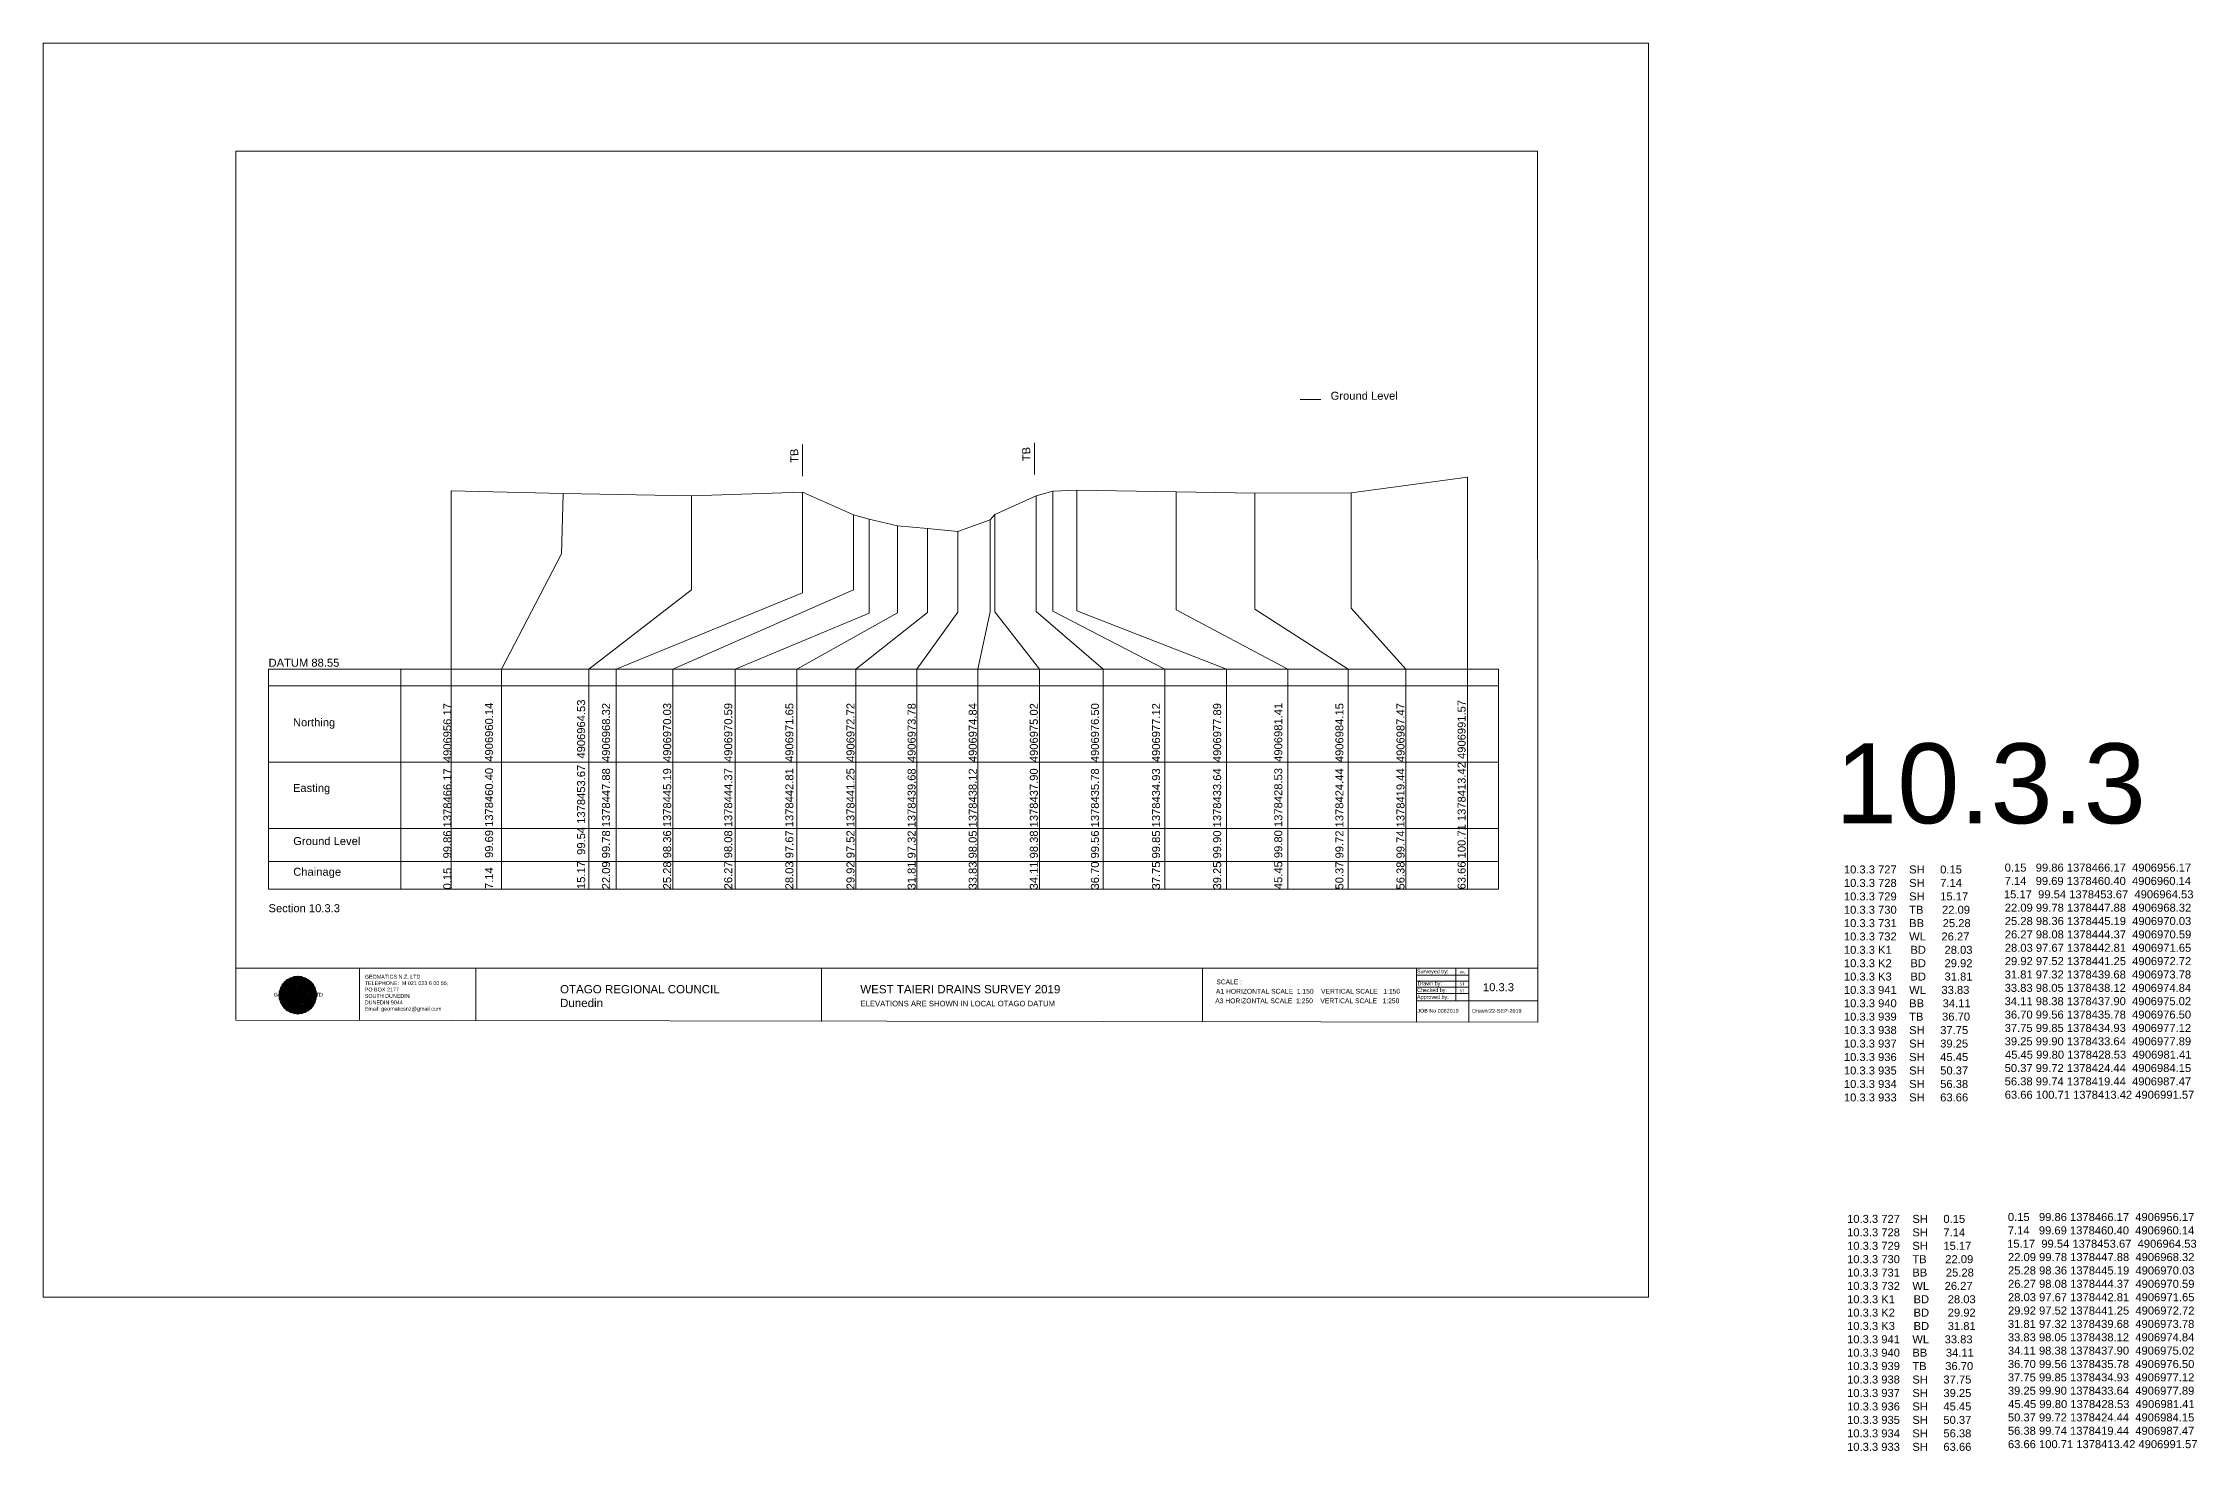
# Model space of a CAD drawing. Header units: millimetres. Extents: x -98331 to 20492277063, y -17414975531 to 5515447517.
# Drawn here: x 157232 to 291821, y 1922118 to 2010148 of the extents above; entities that cross this region are included whole.
import ezdxf

# ---------------------------------------------------------------- set-up
doc = ezdxf.new("R2010")
doc.units = ezdxf.units.MM
doc.header["$PDMODE"] = 35
doc.header["$PDSIZE"] = 1
doc.layers.get('0').update_dxf_attribs({"lineweight": 0})
doc.layers.add('geo', color=7, linetype='Continuous')
doc.styles.get("Standard").update_dxf_attribs({"font": 'arial.ttf', "height": 5000})

# ---------------------------------------------------------------- blocks, each defined once
blk = doc.blocks.new('Geomatics_Circle_SPT')
at = {"layer": 'geo', "color": 2, "linetype": 'Continuous', "lineweight": 0}
for p, q in [((0, 25.2), (-25.2, 0)), ((-24.7, 4.9), (-4.9, 24.7)), ((-24.7, -4.9), (4.9, 24.7)), ((4.9, -24.7), (-24.7, 4.9)), ((-24.7, 0), (0, -24.7)), ((-9.7, 23.3), (-23.3, 9.6)), ((9.7, 23.3), (-23.3, -9.7)), ((-23.3, 9.7), (9.7, -23.3)), ((-21, 14), (-14, 21)), ((-21, -14), (14, 21)), ((14, -21), (-21, 14)), ((0, 0), (-17.8, 17.8)), ((0, 0), (-17.8, -17.8)), ((-14, 21), (21, -14)), ((21, 14), (-14, -21)), ((23.3, -9.7), (-9.7, 23.3)), ((-9.7, -23.3), (23.3, 9.7)), ((-4.9, 24.7), (24.7, -4.9)), ((24.7, 4.9), (-4.9, -24.7)), ((25.2, 0), (0, 25.2)), ((0, 0), (17.8, 17.8)), ((0, 0), (17.8, -17.8)), ((0, -24.8), (25.2, 0)), ((4.9, 24.7), (24.7, 4.9)), ((23.3, 9.7), (9.7, 23.3)), ((14, 21), (21, 14)), ((17.8, 18.1), (17.8, 18.1)), ((-4.9, -24.7), (-24.7, -4.9)), ((-23.3, -9.7), (-9.7, -23.3)), ((-14, -21), (-21, -14)), ((-17.8, -17.8), (-17.8, -17.8)), ((24.7, -4.9), (4.9, -24.7)), ((4.9, -24.7), (4.9, -24.7)), ((9.7, -23.3), (23.3, -9.7)), ((21, -14), (14, -21)), ((18.1, -17.8), (18.1, -17.8))]:
    blk.add_line(p, q, dxfattribs=at)
at = {"layer": 'geo', "color": 1, "linetype": 'Continuous', "lineweight": 0}
for p, q in [((-25.2, 0), (9.7, 23.3)), ((-25.2, 0), (-9.6, 23.3)), ((-25.2, 0), (23.3, 9.7)), ((-25.2, 0), (-23.3, 9.7)), ((-23.3, -9.7), (-25.2, 0)), ((-9.6, -23.3), (-25.2, 0)), ((9.7, -23.3), (-25.2, 0)), ((-4.9, 24.8), (-24.7, -4.9)), ((4.9, 24.7), (-24.7, 4.9)), ((14, 21), (-24.7, -4.9)), ((-14, 21), (-24.7, 4.9)), ((21, 14), (-24.7, 4.9)), ((-21, 14), (-24.7, -4.9)), ((0, 0), (-24.7, 4.9)), ((-24.7, 4.9), (-21, -14)), ((-24.7, 4.9), (-4.9, -24.7)), ((-24.7, 4.9), (14, -21)), ((-24.7, 4.9), (-24.7, 4.9)), ((0, 0), (-24.7, -4.9)), ((-23.3, 9.7), (0, 25.2)), ((-23.3, -9.6), (0, 25.2)), ((-23.3, -9.6), (17.8, 17.8)), ((-23.3, 9.7), (-17.8, 17.9)), ((-23.3, -9.6), (-17.8, 17.9)), ((-23.3, 9.7), (17.8, 17.8)), ((-17.8, -17.8), (-23.3, 9.7)), ((0, -25.2), (-23.3, 9.7)), ((-23.3, 9.7), (17.8, -17.8)), ((-23.3, 9.7), (25.2, 0)), ((-23.3, 9.4), (-23.3, 9.4)), ((-23.3, -9.7), (25.2, 0)), ((4.9, 24.8), (-21, -14)), ((-4.9, 24.7), (-21, 14)), ((14, 21), (-21, 14)), ((-14, 21), (-21, -14)), ((0, 0), (-21, 14)), ((-21, 14), (-14, -21)), ((-21, 14), (4.9, -24.7)), ((-21, 14), (-21, 14)), ((24.7, 4.9), (-21, 14)), ((0, 0), (-21, -14)), ((-17.9, 17.6), (-17.9, 17.6)), ((-17.8, 17.8), (9.7, 23.3)), ((-17.8, 17.8), (-9.6, 23.3)), ((-17.8, -17.8), (9.7, 23.3)), ((-17.8, -17.8), (-9.7, 23.3)), ((-9.7, -23.3), (-17.8, 17.8)), ((-17.8, 17.8), (9.7, -23.3)), ((-17.8, 17.8), (23.3, -9.6)), ((-17.8, 17.8), (23.3, 9.7)), ((-17.8, -17.8), (23.3, 9.7)), ((4.9, 24.7), (-14, 21)), ((-4.9, 24.7), (-14, -20.9)), ((0, 0), (-14, 21)), ((-14, 21), (-4.9, -24.7)), ((-14, 21), (-14, 21)), ((24.7, -4.9), (-14, 21)), ((21, 14), (-14, 21)), ((-14, -21), (24.7, 4.9)), ((0, 0), (-14, -21)), ((-9.8, 23.1), (-9.8, 23.1)), ((-9.7, 23.3), (0, 25.2)), ((-9.7, 23.3), (0, -25.2)), ((-9.7, -23.3), (0, 25.2)), ((-9.6, 23.3), (17.8, -17.8)), ((-9.6, 23.3), (25.2, 0)), ((-9.6, 23.3), (17.8, 17.8)), ((-9.6, -23.3), (17.8, 17.9)), ((25.2, 0), (-9.6, -23.3)), ((0, 0), (-4.9, 24.7)), ((-4.9, 24.7), (-4.9, 24.7)), ((21, -14), (-4.9, 24.7)), ((24.8, 4.9), (-4.9, 24.7)), ((14, 21), (-4.9, 24.7)), ((-4.9, -24.7), (21, 14)), ((0, 0), (-4.9, -24.7)), ((-0.2, 25.1), (-0.2, 25.1)), ((0, 25.2), (9.7, -23.3)), ((0, 25.2), (23.3, -9.7)), ((0, 25.2), (23.3, 9.7)), ((0, 25.2), (9.7, 23.3)), ((0, 0), (4.9, 24.7)), ((0, -25.2), (9.7, 23.3)), ((0, 0), (14, 21)), ((0, 0), (21, 14)), ((23.3, 9.7), (0, -25.2)), ((0, 0), (24.8, 4.9)), ((0, 0), (4.9, -24.7)), ((0, 0), (14, -21)), ((0, 0), (21, -14)), ((0, 0), (24.8, -4.9)), ((21, 14), (4.9, 24.8)), ((14, -21), (4.9, 24.7)), ((24.7, -4.9), (4.9, 24.7)), ((4.9, 24.7), (4.9, 24.7)), ((4.9, -24.7), (14, 21)), ((4.9, -24.7), (24.7, 4.9)), ((9.4, 23.3), (9.4, 23.3)), ((9.7, 23.3), (17.8, -17.8)), ((9.7, 23.3), (25.2, 0)), ((9.7, 23.3), (17.8, 17.9)), ((17.8, 17.8), (9.7, -23.3)), ((25.2, 0), (9.7, -23.3)), ((21, -14), (14, 21)), ((24.7, 4.9), (14, 21)), ((14, 21), (14, 21)), ((14, -21), (21, 14)), ((17.6, 17.9), (17.6, 17.9)), ((17.8, 17.8), (23.3, -9.7)), ((17.8, 17.8), (23.3, 9.7)), ((23.3, 9.7), (17.8, -17.8)), ((24.7, -4.9), (21, 14)), ((21, 14), (21, 14)), ((21, -14), (24.7, 4.9)), ((23.1, 9.8), (23.1, 9.8)), ((23.3, 9.7), (25.2, 0)), ((25.2, 0), (23.3, -9.6)), ((24.7, 4.9), (24.7, 4.9)), ((25.1, 0.2), (25.1, 0.2)), ((-25.2, 0), (23.3, -9.7)), ((-25.1, -0.2), (-25.1, -0.2)), ((-24.7, -4.9), (-24.7, -4.9)), ((-24.7, -4.9), (-14, -21)), ((-24.7, -4.9), (4.9, -24.7)), ((-24.7, -4.9), (21, -14)), ((-17.8, -17.8), (-23.3, -9.7)), ((0, -25.2), (-23.3, -9.6)), ((17.8, -17.8), (-23.3, -9.6)), ((-23.1, -9.8), (-23.1, -9.8)), ((-21, -14), (24.7, -4.9)), ((-21, -14), (-21, -14)), ((-21, -14), (-4.9, -24.7)), ((-21, -14), (14, -21)), ((23.3, -9.7), (-17.8, -17.8)), ((-9.6, -23.3), (-17.8, -17.8)), ((9.7, -23.3), (-17.8, -17.8)), ((-17.6, -17.9), (-17.6, -17.9)), ((-14, -21), (21, -14)), ((-14, -21), (-14, -21)), ((-14, -21), (4.9, -24.7)), ((17.8, -17.8), (-9.7, -23.3)), ((0, -25.2), (-9.7, -23.3)), ((-9.4, -23.3), (-9.4, -23.3)), ((-4.9, -24.7), (24.7, -4.9)), ((-4.9, -24.7), (14, -21)), ((-4.9, -24.7), (-4.9, -24.7)), ((23.3, -9.6), (0, -25.2)), ((9.7, -23.3), (0, -25.2)), ((0.2, -25.1), (0.2, -25.1)), ((4.9, -24.7), (21, -14)), ((4.9, -24.7), (4.9, -24.7)), ((17.8, -17.8), (9.7, -23.3)), ((9.8, -23.1), (9.8, -23.1)), ((14, -21), (24.7, -4.9)), ((14, -21), (14, -21)), ((23.3, -9.6), (17.8, -17.8)), ((17.9, -17.6), (17.9, -17.6)), ((21, -14), (21, -14)), ((23.3, -9.4), (23.3, -9.4)), ((24.7, -4.9), (24.7, -4.9))]:
    blk.add_line(p, q, dxfattribs=at)
at = {"layer": 'geo', "color": 114, "linetype": 'Continuous', "lineweight": 0}
for p, q in [((17.9, 17.8), (-25.2, 0)), ((-24.7, 4.9), (14, 21)), ((-24.7, -4.9), (21, 14)), ((-14, -21), (-24.7, 4.9)), ((9.7, 23.3), (-23.3, 9.7)), ((0, 0), (-23.3, 9.7)), ((-23.3, 9.7), (-9.7, -23.3)), ((0, 0), (-23.3, -9.7)), ((-4.9, -24.7), (-21, 14)), ((-20.9, 14), (4.9, 24.7)), ((24.8, 4.9), (-20.9, -14)), ((0, 25.2), (-17.8, 17.8)), ((-17.8, 17.8), (0, -25.2)), ((-14, 21), (-4.9, 24.7)), ((4.9, -24.7), (-14, 21)), ((0, 0), (-9.7, 23.3)), ((0, 0), (-9.7, -23.3)), ((-4.9, 24.7), (14, -21)), ((17.8, -17.8), (0, 25.2)), ((0, 0), (9.7, 23.3)), ((0, 0), (23.3, 9.7)), ((0, 0), (9.7, -23.3)), ((0, 0), (23.3, -9.7)), ((4.9, 24.7), (21, -14)), ((23.3, -9.7), (9.7, 23.3)), ((14, 21), (24.7, -4.9)), ((25.2, 0), (17.8, 17.8)), ((21, 14), (24.7, 4.9)), ((-25.2, 0), (-17.8, -17.8)), ((-21, -14), (-24.7, -4.9)), ((-17.8, -17.8), (25.2, 0)), ((24.8, -4.9), (-14, -21)), ((-9.6, -23.3), (23.3, -9.7)), ((21, -14), (-4.9, -24.8)), ((0, -25.2), (17.9, -17.8)), ((14, -21), (4.9, -24.8))]:
    blk.add_line(p, q, dxfattribs=at)
at = {"layer": 'geo', "color": 250, "linetype": 'Continuous', "lineweight": 0}
for p, q in [((0, 0), (-25.2, 0)), ((24.7, 4.9), (-24.7, 4.9)), ((-24.7, 4.9), (-24.7, -4.9)), ((-23.3, 9.7), (23.3, 9.7)), ((-23.3, 9.7), (-23.3, 9.7)), ((-23.3, -9.7), (-23.3, 9.7)), ((21, 14), (-21, 14)), ((-21, 14), (-21, -14)), ((-17.8, 17.8), (17.8, 17.8)), ((-17.8, -17.8), (-17.8, 17.8)), ((-14, 21), (-14, 21)), ((14, 21), (-14, 21)), ((-14, 20.9), (-14, -21)), ((-9.7, 23.3), (9.7, 23.3)), ((-9.7, -23.3), (-9.7, 23.3)), ((-4.9, 24.7), (4.9, 24.7)), ((-4.9, 24.7), (-4.9, -24.7)), ((0, 0), (0, 25.2)), ((0, 0), (0, -25.2)), ((0, 0), (25.2, 0)), ((4.9, 24.7), (4.9, -24.7)), ((9.7, -23.3), (9.7, 23.3)), ((14, 21), (14, -21)), ((17.8, -17.8), (17.8, 17.8)), ((21, 14), (21, 14)), ((21, -14), (21, 14)), ((23.3, 9.7), (23.3, -9.7)), ((24.7, 4.9), (24.7, 4.9)), ((24.7, -4.9), (24.7, 4.9)), ((-24.7, -4.9), (24.7, -4.9)), ((23.3, -9.7), (-23.3, -9.7)), ((-21, -14), (21, -14)), ((17.8, -17.8), (-17.8, -17.8)), ((-14, -21), (14, -21)), ((9.7, -23.3), (-9.7, -23.3)), ((-4.9, -24.7), (4.9, -24.7))]:
    blk.add_line(p, q, dxfattribs=at)
blk = doc.blocks.new('GeomaticsNZ TITLE BLOCK')
at = {"color": 7, "linetype": 'Continuous', "lineweight": 0}
for p, q in [((0, 94.9), (0, 1579.2)), ((0, 1579.2), (2363.4, 1579.2)), ((2363.4, 1579.2), (2364, 94.9)), ((2364, 94.9), (0, 94.9)), ((0, 94.9), (0, 0)), ((15.9, 94.9), (2364, 94.9)), ((224.3, 95.2), (224.3, -0.3)), ((2364, 94.9), (382.6, 94.9)), ((435.8, 95.2), (435.8, -0.7)), ((1063.4, 94.9), (1063.4, -2.4)), ((1755.4, 94.9), (1755.4, -2.6)), ((2143.9, 94.9), (2143.7, -3)), ((2143.9, 81.9), (2238.6, 81.7)), ((2214.9, 94.9), (2214.9, 36.1)), ((2238.6, 94.8), (2238.6, -3.2)), ((2364, -3.5), (2364, 94.9)), ((2143.6, 60.4), (2238.6, 60.4)), ((2143.8, 48.6), (2238.6, 48.6)), ((2143.9, 71), (2238.6, 71)), ((0, 0), (2364, -3.5)), ((2143.8, 35.4), (2364, 35.3))]:
    blk.add_line(p, q, dxfattribs=at)
at = {"color": 7, "linetype": 'Continuous', "lineweight": 0, "xscale": 1.36, "yscale": 1.36, "zscale": 1.36}
blk.add_blockref('Geomatics_Circle_SPT', (112.4, 45.7), dxfattribs=at)
at = {"color": 7, "linetype": 'Continuous', "lineweight": 0}
for s, p in [('PK', (2222.4, 84.8)), ('ST', (2222, 63.6)), ('ST', (2222.1, 50.6))]:
    blk.add_text(s, height=5, dxfattribs=at).set_placement(p)
at = {"color": 7, "linetype": 'Continuous', "lineweight": 0, "attachment_point": 1}
for s, width, heights, insert, char_height in [('{\\C256;GEOMATICS N.Z. LTD                   \\PTELEPHONE:  M 021 023 6 00 55;\\PPO BOX 2177\\PSOUTH DUNEDIN\\PDUNEDIN 9044\\PEmail: geomaticsnz@gmail.com}', 3535.727, [94.7], (234, 82.7), 7), ('{\\C256;Surveyed by:}', 3535.727, [0], (2144.7, 92.4), 7), ('{\\C256;Geomatics N.Z. LTD                   }', 125.079, [15.8], (68.8, 49.9), 7), ('{\\C256;OTAGO REGIONAL COUNCIL\\PDunedin}', 3535.727, [0], (588.6, 64), 15), ('{\\C256;WEST TAIERI DRAINS SURVEY 2019}', 3535.727, [0], (1133.8, 64), 15), ('{\\C256;Approved by:}', 3535.727, [0], (2144.7, 45.9), 7), ('{\\C256;Checked by:}', 3535.727, [0], (2144.7, 58.6), 7), ('{\\C256;Drawn by:}', 3535.727, [0], (2145.8, 70.4), 7), ('{\\C256;ELEVATIONS ARE SHOWN IN LOCAL OTAGO DATUM}', 3535.727, [0], (1134.1, 35.4), 10), ('{\\C256;JOB No 0062019}', 3535.727, [0], (2145.3, 20.8), 7), ('{\\C256;Drawn:22-SEP-2019}', 3535.727, [0], (2244.7, 20.7), 7)]:
    blk.add_mtext_dynamic_manual_height_columns(s, width=width, gutter_width=159, heights=heights, dxfattribs=dict(at, insert=insert, char_height=char_height))

msp = doc.modelspace()

# ---------------------------------------------------------------- linework, layer by layer
at = {"color": 1, "linetype": 'Continuous', "lineweight": 0}
msp.add_line((235793, 1987868), (237085, 1987868), dxfattribs=at)
at = {"color": 7, "linetype": 'Continuous', "lineweight": 0}
for p, q in [((204682, 1983068), (204682, 1985048)), ((219180, 1983173), (219180, 1985153)), ((171321, 1971005), (248177, 1971005)), ((171321, 1971005), (171321, 1957253)), ((179589, 1957253), (179589, 1971005)), ((248177, 1957253), (248177, 1971005)), ((171321, 1969964), (248177, 1969964)), ((171321, 1965192), (248177, 1965192)), ((171321, 1961034), (248177, 1961034)), ((171321, 1958969), (248177, 1958969)), ((171321, 1957253), (248177, 1957253))]:
    msp.add_line(p, q, dxfattribs=at)
at = {"color": 4, "linetype": 'Continuous', "lineweight": 0}
msp.add_lwpolyline([(257554, 2010148), (157232, 2010148), (157232, 1931725), (257554, 1931725)], close=True, dxfattribs=at)
at = {"color": 1, "linetype": 'Continuous', "lineweight": 0}
msp.add_lwpolyline([(182742, 1982151), (189727, 1981980), (197759, 1981830), (204679, 1982069), (207866, 1980649), (208859, 1980369), (210615, 1979954), (212504, 1979803), (214394, 1979603), (216417, 1980338), (216698, 1980665), (219290, 1981845), (220337, 1982138), (221833, 1982191), (228038, 1982090), (232960, 1982004), (238966, 1982025), (246251, 1982997)], dxfattribs=at)
at = {"color": 7, "linetype": 'Continuous', "lineweight": 0}
for points in [[(246251, 1982997), (246251, 1957253)], [(182739, 1982151), (182741, 1957253)], [(189727, 1981980), (189634, 1978214), (185883, 1971005), (185883, 1957253)], [(197759, 1981830), (197759, 1975950), (191328, 1971005), (191328, 1957253)], [(204679, 1982069), (204679, 1975767), (193036, 1971005), (193036, 1957253)], [(220337, 1982138), (220337, 1974626)], [(221833, 1982191), (221833, 1974641)], [(228038, 1982090), (228038, 1974704)], [(232960, 1982004), (232960, 1974754)], [(238966, 1982025), (238966, 1974815)], [(207866, 1980649), (207866, 1975968), (196584, 1971005)], [(208859, 1980369), (208859, 1974510)], [(210615, 1979954), (210615, 1974527)], [(216417, 1980338), (216417, 1974586)], [(216698, 1980665), (216698, 1974589)], [(212504, 1979803), (212504, 1974547)], [(214394, 1979603), (214394, 1974566)], [(208859, 1974510), (200488, 1971005)], [(210615, 1974527), (204328, 1971005)], [(212504, 1974547), (208024, 1971005)], [(214394, 1974566), (211834, 1971005)], [(216698, 1974589), (219495, 1971005)], [(219290, 1974615), (223478, 1971005)], [(220337, 1974626), (227318, 1971005)], [(221833, 1974641), (231182, 1971005)], [(228038, 1974704), (235009, 1971005)], [(232960, 1974754), (238780, 1971005)], [(238966, 1974815), (242382, 1971005)], [(196584, 1957253), (196584, 1971005)], [(200488, 1957253), (200488, 1971005)], [(204328, 1957253), (204328, 1971005)], [(208024, 1957253), (208024, 1971005)], [(211834, 1957253), (211834, 1971005)], [(215636, 1957253), (215636, 1971005)], [(219495, 1957253), (219495, 1971005)], [(223478, 1957253), (223478, 1971005)], [(227318, 1957253), (227318, 1971005)], [(231182, 1957253), (231182, 1971005)], [(235009, 1957253), (235009, 1971005)], [(238780, 1957253), (238780, 1971005)], [(242382, 1957253), (242382, 1971005)]]:
    msp.add_lwpolyline(points, dxfattribs=at)
at = {"linetype": 'Continuous', "lineweight": 0}
for points in [[(219290, 1981845), (219290, 1974615)], [(216417, 1974586), (215636, 1971005)], [(193036, 1957253), (193036, 1971005)]]:
    msp.add_lwpolyline(points, dxfattribs=at)
at = {"color": 7, "linetype": 'Continuous', "lineweight": 0}
for p in [(246251, 1982997), (182742, 1982151), (189727, 1981980), (197759, 1981830), (204679, 1982069), (219290, 1981845), (220337, 1982138), (221833, 1982191), (228038, 1982090), (232960, 1982004), (238966, 1982025), (207866, 1980649), (208859, 1980369), (210615, 1979954), (216417, 1980338), (216698, 1980665), (212504, 1979803), (214394, 1979603), (171321, 1971005)]:
    msp.add_point(p, dxfattribs=at)

# ---------------------------------------------------------------- block references
at = {"color": 7, "linetype": 'Continuous', "lineweight": 0, "xscale": 34.41290447856466, "yscale": 34.41290447856466, "zscale": 34.41290447856466}
msp.add_blockref('GeomaticsNZ TITLE BLOCK', (169281, 1949045), dxfattribs=at)

# ---------------------------------------------------------------- texts
at = {"linetype": 'Continuous', "lineweight": 0}
for s, p in [('Ground Level', (237688, 1987846)), ('10.3.3 727    SH     0.15', (269761, 1958226)), ('0.15   99.86 1378466.17  4906956.17', (279808, 1958342)), ('10.3.3 728    SH     7.14', (269761, 1957384)), ('10.3.3 729    SH     15.17', (269761, 1956542)), ('15.17  99.54 1378453.67  4906964.53', (279761, 1956672)), ('7.14   99.69 1378460.40  4906960.14', (279804, 1957507)), ('10.3.3 730    TB      22.09', (269761, 1955707)), ('22.09 99.78 1378447.88  4906968.32', (279816, 1955836)), ('10.3.3 731    BB      25.28', (269761, 1954871)), ('10.3.3 732    WL     26.27', (269761, 1954036)), ('25.28 98.36 1378445.19  4906970.03', (279816, 1955001)), ('26.27 98.08 1378444.37  4906970.59', (279816, 1954166)), ('10.3.3 K1      BD      28.03', (269761, 1953201)), ('28.03 97.67 1378442.81  4906971.65', (279816, 1953330)), ('29.92 97.52 1378441.25  4906972.72', (279816, 1952495)), ('10.3.3 K2      BD      29.92', (269761, 1952365)), ('10.3.3 K3      BD      31.81', (269761, 1951530)), ('31.81 97.32 1378439.68  4906973.78', (279808, 1951659)), ('10.3.3 941    WL     33.83', (269761, 1950695)), ('10.3.3 940    BB      34.11', (269761, 1949859)), ('33.83 98.05 1378438.12  4906974.84', (279808, 1950824)), ('34.11 98.38 1378437.90  4906975.02', (279808, 1949989)), ('10.3.3 939    TB      36.70', (269761, 1949024)), ('36.70 99.56 1378435.78  4906976.50', (279808, 1949153)), ('10.3.3 938    SH     37.75', (269761, 1948182)), ('10.3.3 937    SH     39.25', (269761, 1947340)), ('37.75 99.85 1378434.93  4906977.12', (279808, 1948318)), ('39.25 99.90 1378433.64  4906977.89', (279808, 1947482)), ('10.3.3 936    SH     45.45', (269761, 1946498)), ('10.3.3 935    SH     50.37', (269761, 1945656)), ('50.37 99.72 1378424.44  4906984.15', (279808, 1945812)), ('45.45 99.80 1378428.53  4906981.41', (279828, 1946647)), ('10.3.3 934    SH     56.38', (269761, 1944814)), ('56.38 99.74 1378419.44  4906987.47', (279808, 1944976)), ('10.3.3 933    SH     63.66', (269761, 1943973)), ('63.66 100.71 1378413.42 4906991.57', (279811, 1944141)), ('10.3.3 727    SH     0.15', (269961, 1936378)), ('0.15   99.86 1378466.17  4906956.17', (280008, 1936495)), ('10.3.3 728    SH     7.14', (269961, 1935536)), ('7.14   99.69 1378460.40  4906960.14', (280004, 1935659)), ('10.3.3 729    SH     15.17', (269961, 1934694)), ('10.3.3 730    TB      22.09', (269961, 1933859)), ('15.17  99.54 1378453.67  4906964.53', (279961, 1934824)), ('22.09 99.78 1378447.88  4906968.32', (280016, 1933989)), ('10.3.3 731    BB      25.28', (269961, 1933024)), ('25.28 98.36 1378445.19  4906970.03', (280016, 1933153)), ('26.27 98.08 1378444.37  4906970.59', (280016, 1932318)), ('10.3.3 732    WL     26.27', (269961, 1932188)), ('10.3.3 K1      BD      28.03', (269961, 1931353)), ('28.03 97.67 1378442.81  4906971.65', (280016, 1931482)), ('10.3.3 K2      BD      29.92', (269961, 1930518)), ('10.3.3 K3      BD      31.81', (269961, 1929682)), ('31.81 97.32 1378439.68  4906973.78', (280008, 1929812)), ('29.92 97.52 1378441.25  4906972.72', (280016, 1930647)), ('10.3.3 941    WL     33.83', (269961, 1928847)), ('33.83 98.05 1378438.12  4906974.84', (280008, 1928976)), ('10.3.3 940    BB      34.11', (269961, 1928011)), ('10.3.3 939    TB      36.70', (269961, 1927176)), ('34.11 98.38 1378437.90  4906975.02', (280008, 1928141)), ('36.70 99.56 1378435.78  4906976.50', (280008, 1927305)), ('10.3.3 938    SH     37.75', (269961, 1926334)), ('10.3.3 937    SH     39.25', (269961, 1925492)), ('37.75 99.85 1378434.93  4906977.12', (280008, 1926470)), ('39.25 99.90 1378433.64  4906977.89', (280008, 1925635)), ('10.3.3 936    SH     45.45', (269961, 1924650)), ('45.45 99.80 1378428.53  4906981.41', (280028, 1924799)), ('10.3.3 935    SH     50.37', (269961, 1923809)), ('10.3.3 934    SH     56.38', (269961, 1922967)), ('50.37 99.72 1378424.44  4906984.15', (280008, 1923964)), ('56.38 99.74 1378419.44  4906987.47', (280008, 1923129)), ('10.3.3 933    SH     63.66', (269961, 1922125)), ('63.66 100.71 1378413.42 4906991.57', (280011, 1922293))]:
    msp.add_text(s, height=500, dxfattribs=at).set_placement(p)
at = {"color": 7, "linetype": 'Continuous', "lineweight": 0}
for s, rotation, p in [('TB', 91.78991, (204438, 1983904)), ('TB', 91.78991, (218935, 1984009)), ('15.17  99.54 1378453.67  4906964.53', 90, (191103, 1957253)), ('0.15   99.86 1378466.17  4906956.17', 90, (182741, 1957225)), ('7.14   99.69 1378460.40  4906960.14', 90, (185352, 1957253)), ('22.09 99.78 1378447.88  4906968.32', 90, (192660, 1957233)), ('25.28 98.36 1378445.19  4906970.03', 90, (196479, 1957233)), ('26.27 98.08 1378444.37  4906970.59', 90, (200297, 1957233)), ('28.03 97.67 1378442.81  4906971.65', 90, (204116, 1957233)), ('29.92 97.52 1378441.25  4906972.72', 90, (207935, 1957233)), ('31.81 97.32 1378439.68  4906973.78', 90, (211754, 1957224)), ('33.83 98.05 1378438.12  4906974.84', 90, (215573, 1957224)), ('34.11 98.38 1378437.90  4906975.02', 90, (219392, 1957224)), ('36.70 99.56 1378435.78  4906976.50', 90, (223210, 1957224)), ('37.75 99.85 1378434.93  4906977.12', 90, (227029, 1957224)), ('39.25 99.90 1378433.64  4906977.89', 90, (230848, 1957224)), ('45.45 99.80 1378428.53  4906981.41', 90, (234667, 1957245)), ('50.37 99.72 1378424.44  4906984.15', 90, (238486, 1957224)), ('56.38 99.74 1378419.44  4906987.47', 90, (242304, 1957224)), ('63.66 100.71 1378413.42 4906991.57', 90, (246123, 1957227))]:
    msp.add_text(s, height=500, rotation=rotation, dxfattribs=at).set_placement(p)
for s, height, p in [('DATUM 88.55', 500, (171321, 1971152)), ('Northing', 500, (172847, 1967424)), ('10.3.3 ', 5000, (269212, 1961361)), ('Easting', 500, (172845, 1963322)), ('Ground Level', 500, (172863, 1960003)), ('Chainage', 500, (172865, 1958082)), ('Section 10.3.3', 500, (171321, 1955803)), ('SCALE :  ', 300, (230545, 1951296)), ('A3 HORIZONTAL SCALE  1:250    VERTICAL SCALE   1:250 ', 300, (230479, 1950113)), ('A1 HORIZONTAL SCALE  1:150    VERTICAL SCALE   1:150 ', 300, (230523, 1950709)), ('10.3.3', 500, (247207, 1950865))]:
    msp.add_text(s, height=height, dxfattribs=at).set_placement(p)

doc.saveas('drawing.dxf')
